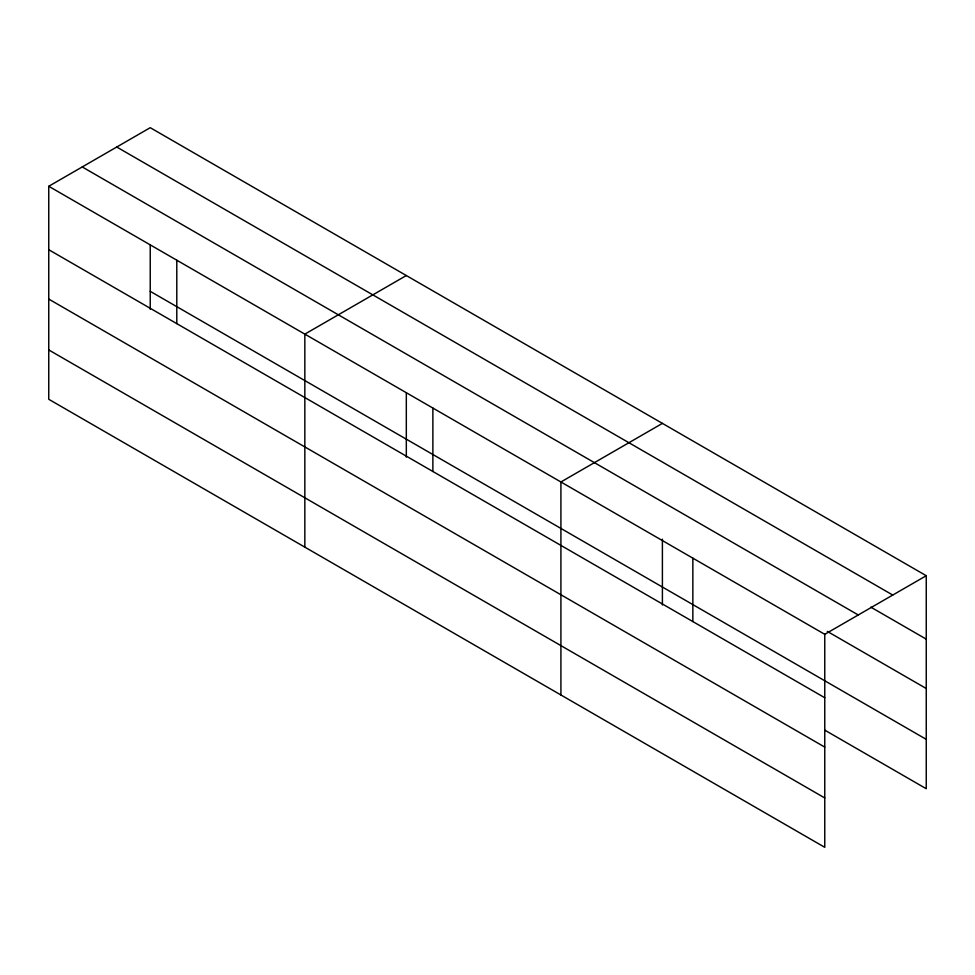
<?xml version="1.0" encoding="UTF-8"?>
<svg xmlns="http://www.w3.org/2000/svg" width="975" height="975" viewBox="0 0 975 975"><rect width="100%" height="100%" fill="white"/><g stroke="black" fill="none" stroke-linecap="round" stroke-linejoin="round"><path stroke-width="1.46" d="M824.765 747.094L824.765 634.311L48.75 186.274L48.75 399.287L824.765 847.312L824.765 747.094L48.75 299.069M824.667 730.08L926.25 788.726L926.25 575.713L150.235 127.688L48.75 186.274M406.319 275.535L304.834 334.133L304.834 547.133M662.403 423.382L560.918 481.979L560.918 694.98M824.765 634.311L926.25 575.713M116.744 147.018L892.759 595.055M870.846 607.157L926.25 639.137M82.241 166.944L858.256 614.969M827.312 631.386L926.25 688.508M150.235 291.33L926.25 739.355M48.75 249.71L824.765 697.734M48.75 349.928L824.765 797.952M692.847 558.139L692.847 621.575M662.403 539.163L662.403 604.975M432.876 408.05L432.876 471.486M406.319 392.815L406.319 457.129M176.792 260.203L176.792 323.627M150.235 244.957L150.235 309.282"/></g></svg>
